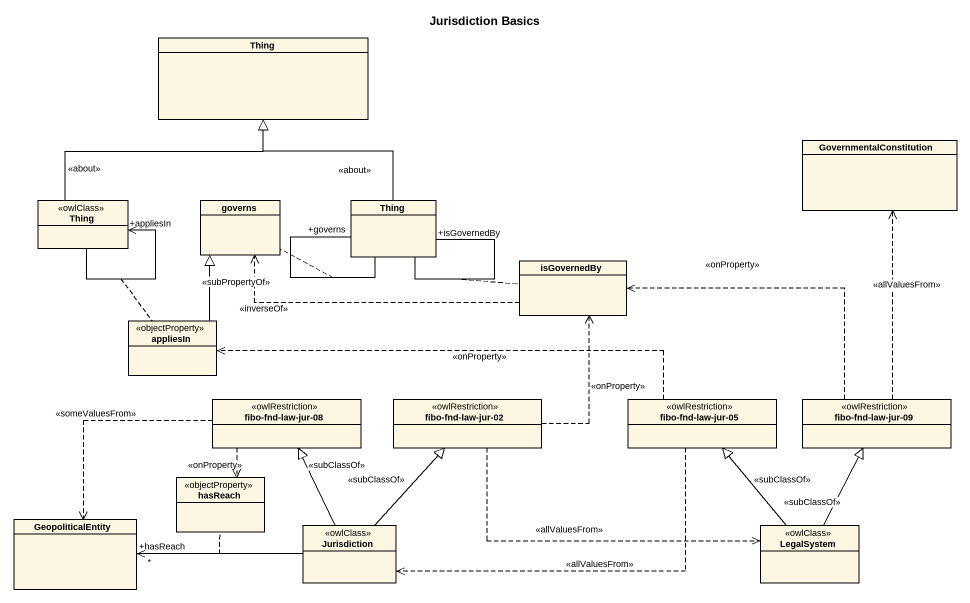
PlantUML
@startuml
title Jurisdiction Basics
hide circle
hide empty members
class Thing
class GovernmentalConstitution
class "Thing" as Thing_2 <<owlClass>>
class governs
class "Thing" as Thing_3
class isGovernedBy
class appliesIn <<objectProperty>>
class "fibo-fnd-law-jur-08" as fibo_fnd_law_jur_08 <<owlRestriction>>
class "fibo-fnd-law-jur-02" as fibo_fnd_law_jur_02 <<owlRestriction>>
class "fibo-fnd-law-jur-05" as fibo_fnd_law_jur_05 <<owlRestriction>>
class "fibo-fnd-law-jur-09" as fibo_fnd_law_jur_09 <<owlRestriction>>
class hasReach <<objectProperty>>
class GeopoliticalEntity
class Jurisdiction <<owlClass>>
class LegalSystem <<owlClass>>
Thing_2 -up-|> Thing : <<about>>
Thing_2 --> "+appliesIn" Thing_2
(Thing_2, Thing_2) .. appliesIn
Thing_3 -up-|> Thing : <<about>>
Thing_3 -- "+isGovernedBy" Thing_3
(Thing_3, Thing_3) .. isGovernedBy
Thing_3 -- "+governs" Thing_3
(Thing_3, Thing_3) .. governs
isGovernedBy .left.> governs : <<inverseOf>>
appliesIn -up-|> governs : <<subPropertyOf>>
fibo_fnd_law_jur_08 ..> hasReach : <<onProperty>>
fibo_fnd_law_jur_08 ..> GeopoliticalEntity : <<someValuesFrom>>
fibo_fnd_law_jur_02 .up.> isGovernedBy : <<onProperty>>
fibo_fnd_law_jur_02 .right.> LegalSystem : <<allValuesFrom>>
fibo_fnd_law_jur_05 .left.> appliesIn : <<onProperty>>
fibo_fnd_law_jur_05 .left.> Jurisdiction : <<allValuesFrom>>
fibo_fnd_law_jur_09 .up.> GovernmentalConstitution : <<allValuesFrom>>
fibo_fnd_law_jur_09 .left.> isGovernedBy : <<onProperty>>
Jurisdiction -up-|> fibo_fnd_law_jur_08 : <<subClassOf>>
Jurisdiction -up-|> fibo_fnd_law_jur_02 : <<subClassOf>>
Jurisdiction -left-> "+hasReach\n*" GeopoliticalEntity
(Jurisdiction, GeopoliticalEntity) .. hasReach
LegalSystem -up-|> fibo_fnd_law_jur_05 : <<subClassOf>>
LegalSystem -up-|> fibo_fnd_law_jur_09 : <<subClassOf>>
@enduml
